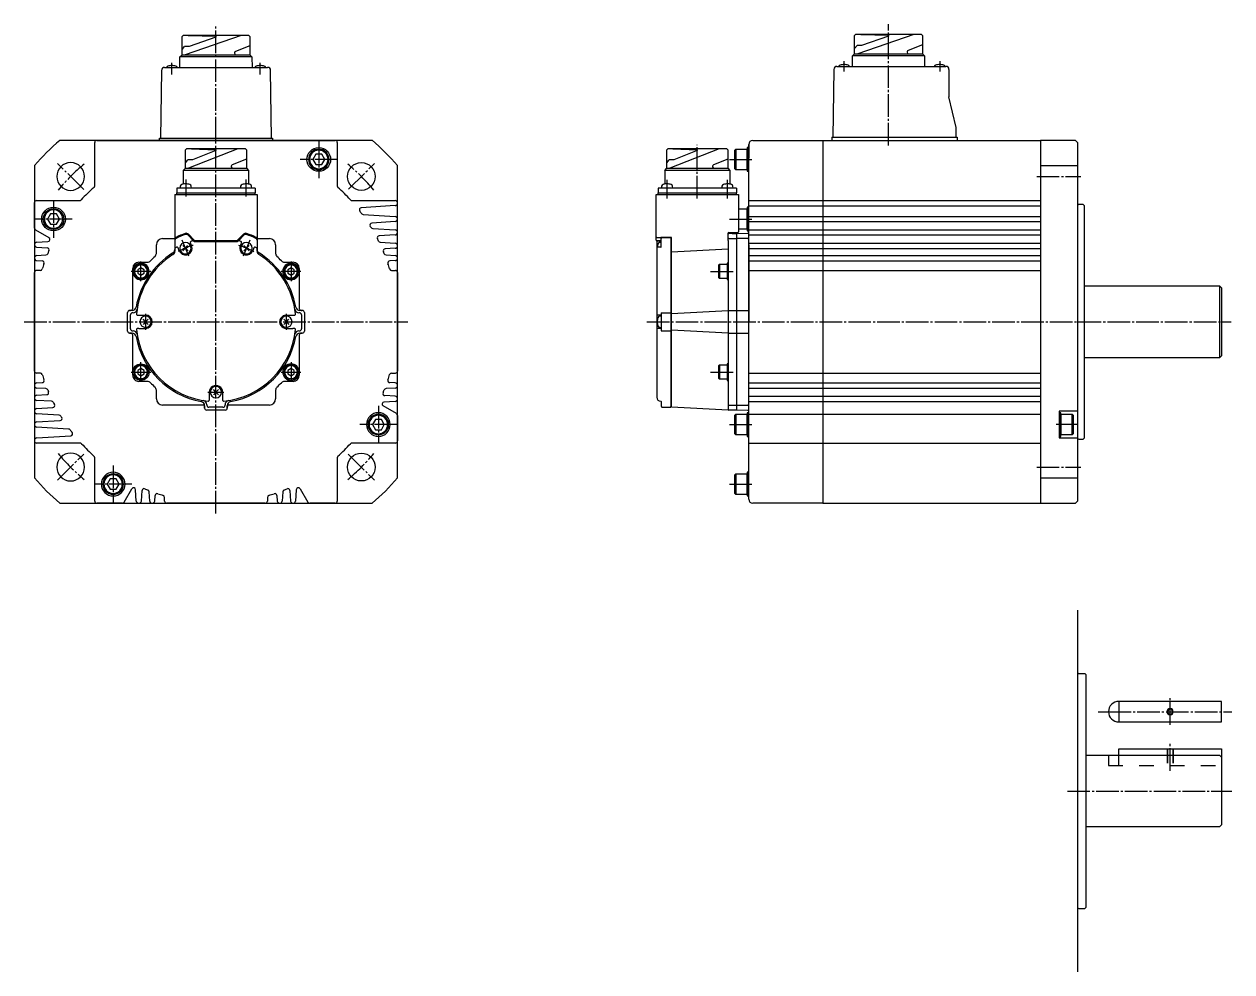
# Model space of a CAD drawing. Extents: x 0 to 920, y 0 to 461.
# Drawn here: x 0 to 587, y 0 to 461 of the extents above; entities that cross this region are included whole.
import ezdxf

# ---------------------------------------------------------------- set-up
doc = ezdxf.new("R2010")
doc.units = 0
doc.header["$MEASUREMENT"] = 0
doc.linetypes.add('DASH_CENTER', pattern=[14, 11, -1, 1, -1])
doc.linetypes.add('DASHED', pattern=[15, 7, -8])
doc.layers.get('0').update_dxf_attribs({"linetype": 'CONTINUOUS'})

msp = doc.modelspace()

# ---------------------------------------------------------------- linework, layer by layer
at = {"color": 1, "linetype": 'DASH_CENTER'}
for p, q in [((93.3, 223.05), (93.3, 460.7)), ((420.42, 402.15), (420.42, 461.2)), ((71.86, 436.65), (71.86, 442.39)), ((114.86, 436.65), (114.86, 442.39)), ((398.82, 438.15), (398.82, 443.15)), ((445.32, 443.15), (445.32, 438.15)), ((143.3, 404.45), (143.3, 386.25)), ((327.42, 376.35), (327.42, 402.49)), ((152.4, 395.35), (134.2, 395.35)), ((343.12, 395.35), (353.92, 395.35)), ((28.95, 380.69), (16.23, 393.42)), ((157.76, 380.81), (170.37, 393.42)), ((78.62, 385.53), (78.62, 377.27)), ((107.98, 377.27), (107.98, 385.53)), ((312.74, 376.35), (312.74, 385.44)), ((342.1, 376.35), (342.1, 385.44)), ((492.49, 387.06), (514.05, 387.06)), ((14.3, 375.45), (14.3, 357.25)), ((23.4, 366.35), (5.2, 366.35)), ((343.12, 366.35), (353.92, 366.35)), ((80.08, 348.27), (76.82, 356.12)), ((109.78, 356.12), (106.52, 348.27)), ((61.6, 340.85), (52, 340.85)), ((56.8, 336.05), (56.8, 345.65)), ((134.6, 340.85), (125, 340.85)), ((129.8, 345.65), (129.8, 336.05)), ((333.92, 340.85), (345.42, 340.85)), ((59.05, 320.24), (59.05, 312.46)), ((127.55, 312.46), (127.55, 320.24)), ((0, 316.35), (186.6, 316.35)), ((302.9, 316.35), (587.02, 316.35)), ((307.17, 316.35), (311.03, 316.35)), ((56.8, 287.05), (56.8, 296.65)), ((129.8, 296.65), (129.8, 287.05)), ((52, 291.85), (61.6, 291.85)), ((125, 291.85), (134.6, 291.85)), ((333.92, 291.85), (345.42, 291.85)), ((89.41, 282.1), (97.19, 282.1)), ((172.3, 275.45), (172.3, 257.25)), ((181.4, 266.35), (163.2, 266.35)), ((343.12, 266.35), (353.92, 266.35)), ((512.73, 266.35), (501.93, 266.35)), ((16.23, 239.27), (28.95, 252)), ((157.65, 252), (170.37, 239.27)), ((43.3, 246.45), (43.3, 228.25)), ((492.49, 245.64), (514.05, 245.64)), ((52.4, 237.35), (34.2, 237.35)), ((47.85, 237.35), (43.3, 237.35)), ((343.12, 237.35), (353.92, 237.35)), ((557.42, 120.18), (557.42, 133.28)), ((522.42, 126.61), (527.42, 126.61)), ((527.42, 126.61), (587.42, 126.61)), ((557.42, 97.9), (557.42, 111)), ((507.42, 88), (587.42, 88))]:
    msp.add_line(p, q, dxfattribs=at)
at = {"color": 7, "linetype": 'Continuous'}
for p, q in [((76.8, 455.2), (77.3, 455.7)), ((76.8, 446.26), (76.8, 455.2)), ((109.3, 455.7), (77.3, 455.7)), ((109.3, 455.7), (77.31, 455.7)), ((105.63, 455.7), (78.32, 446.26)), ((79.83, 455.7), (93.24, 455.31)), ((93.24, 454.84), (80.24, 450.35)), ((93.24, 455.31), (93.24, 454.84)), ((109.8, 455.2), (109.3, 455.7)), ((109.8, 455.2), (109.8, 446.26)), ((403.93, 455.7), (404.43, 456.2)), ((403.93, 446.76), (403.93, 455.7)), ((436.42, 456.2), (404.43, 456.2)), ((436.42, 456.2), (404.43, 456.2)), ((436.42, 456.2), (404.44, 456.2)), ((432.75, 456.2), (405.45, 446.76)), ((406.95, 456.2), (420.37, 455.81)), ((420.37, 455.34), (407.36, 450.85)), ((420.37, 455.81), (420.37, 455.34)), ((436.92, 455.7), (436.42, 456.2)), ((436.92, 455.7), (436.92, 446.76)), ((76.8, 448.85), (78.06, 450.35)), ((80.24, 450.35), (78.06, 450.35)), ((102.36, 447.24), (102.36, 447.01)), ((109.8, 450.67), (102.84, 447.94)), ((402.93, 445.76), (403.93, 446.76)), ((403.93, 449.35), (405.18, 450.85)), ((403.93, 446.76), (430.23, 446.76)), ((407.36, 450.85), (405.18, 450.85)), ((429.48, 447.75), (429.48, 447.51)), ((436.92, 451.17), (429.96, 448.44)), ((430.23, 446.76), (436.92, 446.76)), ((436.92, 446.76), (437.92, 445.76)), ((436.92, 446.76), (437.92, 445.76)), ((75.77, 440.15), (75.8, 445.26)), ((75.8, 445.26), (76.8, 446.26)), ((110.8, 445.26), (75.8, 445.26)), ((76.8, 446.26), (103.11, 446.26)), ((103.11, 446.26), (109.8, 446.26)), ((109.8, 446.26), (110.8, 445.26)), ((109.8, 446.26), (110.8, 445.26)), ((110.8, 445.26), (110.83, 440.15)), ((395.3, 440.65), (421.82, 440.65)), ((402.9, 440.65), (402.93, 445.76)), ((437.92, 445.76), (402.93, 445.76)), ((421.82, 440.65), (448.32, 440.65)), ((437.92, 445.76), (437.95, 440.65)), ((66.84, 438.67), (66.36, 405.65)), ((68.34, 440.15), (93.36, 440.15)), ((93.36, 440.15), (118.38, 440.15)), ((120.35, 405.65), (119.88, 438.67)), ((393.8, 439.17), (393.33, 406.15)), ((449.82, 439.15), (449.82, 425.85)), ((453.32, 410.85), (449.82, 425.85)), ((65.86, 404.65), (65.86, 405.65)), ((65.86, 405.65), (76.16, 405.65)), ((76.16, 405.65), (110.67, 405.65)), ((110.67, 405.65), (120.86, 405.65)), ((120.86, 405.65), (120.86, 404.65)), ((392.82, 406.15), (453.82, 406.15)), ((392.82, 406.15), (392.82, 404.65)), ((453.32, 406.15), (453.32, 410.85)), ((453.82, 406.15), (453.82, 404.65)), ((169.3, 404.65), (17.3, 404.65)), ((34.3, 382.49), (34.3, 403.65)), ((35.3, 404.65), (151.3, 404.65)), ((65.86, 404.65), (66.36, 404.65)), ((66.5, 404.65), (73.3, 404.65)), ((78.42, 399.99), (78.92, 400.49)), ((78.42, 391.05), (78.42, 399.99)), ((107.67, 400.49), (78.92, 400.49)), ((93.3, 400.49), (78.92, 400.49)), ((104.01, 400.49), (79.95, 391.05)), ((81.45, 400.49), (93.3, 400.1)), ((93.3, 399.63), (81.86, 395.14)), ((107.67, 400.49), (93.3, 400.49)), ((93.3, 400.1), (93.3, 399.63)), ((93.3, 399.63), (93.3, 400.1)), ((107.67, 400.49), (108.17, 399.99)), ((108.17, 399.99), (108.17, 391.05)), ((113.3, 404.65), (120.1, 404.65)), ((120.36, 404.65), (120.86, 404.65)), ((152.3, 403.65), (152.3, 382.49)), ((312.55, 399.99), (313.05, 400.49)), ((312.55, 391.05), (312.55, 399.99)), ((327.42, 400.49), (313.05, 400.49)), ((338.13, 400.49), (314.07, 391.05)), ((315.58, 400.49), (327.42, 400.1)), ((327.42, 399.63), (315.99, 395.14)), ((341.8, 400.49), (327.42, 400.49)), ((327.42, 399.63), (327.42, 400.1)), ((327.42, 400.1), (327.42, 399.63)), ((341.8, 400.49), (342.3, 399.99)), ((342.3, 399.99), (342.3, 391.05)), ((346.12, 400.35), (345.62, 399.85)), ((345.62, 390.85), (345.62, 399.85)), ((346.12, 400.35), (346.12, 390.35)), ((346.12, 400.35), (351.62, 400.35)), ((351.62, 401.1), (351.62, 389.6)), ((352.42, 401.1), (351.62, 401.1)), ((351.62, 395.35), (351.62, 400.35)), ((352.42, 316.35), (352.42, 402.65)), ((352.42, 402.65), (352.42, 396.02)), ((354.42, 404.65), (388.42, 404.65)), ((388.42, 404.65), (388.42, 228.05)), ((388.42, 404.65), (494.42, 404.65)), ((511.42, 404.65), (494.42, 404.65)), ((494.42, 404.65), (494.42, 228.05)), ((512.42, 403.65), (511.42, 404.65)), ((512.42, 403.65), (512.42, 316.35)), ((512.42, 403.65), (512.42, 396.45)), ((78.42, 393.64), (79.68, 395.14)), ((81.86, 395.14), (79.68, 395.14)), ((108.17, 395.46), (101.21, 392.73)), ((141.86, 397.85), (140.41, 395.35)), ((140.41, 395.35), (141.86, 392.85)), ((144.74, 397.85), (141.86, 397.85)), ((146.19, 395.35), (144.74, 397.85)), ((144.74, 392.85), (146.19, 395.35)), ((312.55, 393.64), (313.8, 395.14)), ((315.99, 395.14), (313.8, 395.14)), ((342.3, 395.46), (335.34, 392.73)), ((351.62, 390.35), (351.62, 395.35)), ((5, 392.34), (5, 240.35)), ((77.42, 390.05), (78.42, 391.05)), ((77.42, 390.05), (77.42, 383.33)), ((93.3, 390.05), (77.42, 390.05)), ((78.42, 391.05), (93.3, 391.05)), ((93.3, 391.05), (108.17, 391.05)), ((109.17, 390.05), (93.3, 390.05)), ((100.74, 392.03), (100.74, 391.8)), ((108.17, 391.05), (109.17, 390.05)), ((109.17, 390.05), (109.17, 383.33)), ((141.86, 392.85), (144.74, 392.85)), ((181.6, 240.35), (181.6, 392.34)), ((311.55, 390.05), (312.55, 391.05)), ((311.55, 390.05), (311.55, 383.33)), ((327.42, 390.05), (311.55, 390.05)), ((312.55, 391.05), (327.42, 391.05)), ((327.42, 391.05), (342.3, 391.05)), ((343.3, 390.05), (327.42, 390.05)), ((334.86, 392.04), (334.86, 391.8)), ((342.3, 391.05), (343.3, 390.05)), ((343.3, 390.05), (343.3, 383.33)), ((345.62, 390.85), (346.12, 390.35)), ((351.62, 390.35), (346.12, 390.35)), ((351.62, 389.6), (352.42, 389.6)), ((494.42, 392.34), (512.42, 392.34)), ((75.94, 382.28), (75.87, 381.44)), ((81.37, 381.44), (81.3, 382.28)), ((105.3, 382.28), (105.23, 381.44)), ((110.73, 381.44), (110.66, 382.28)), ((310.07, 382.28), (309.99, 381.44)), ((315.49, 381.44), (315.42, 382.28)), ((339.43, 382.28), (339.35, 381.44)), ((344.85, 381.44), (344.78, 382.28)), ((73.3, 378.35), (73.3, 351.53)), ((73.3, 378.35), (113.3, 378.35)), ((73.3, 378.35), (113.3, 378.35)), ((73.3, 378.35), (113.3, 378.35)), ((74.25, 381.44), (74.25, 379.05)), ((112.35, 381.44), (74.25, 381.44)), ((74.25, 379.05), (112.35, 379.05)), ((74.3, 378.35), (74.3, 379.05)), ((112.3, 378.35), (112.3, 379.05)), ((112.35, 381.44), (112.35, 379.05)), ((113.3, 378.35), (113.3, 351.53)), ((307.42, 378.35), (347.42, 378.35)), ((307.42, 357.62), (307.42, 378.35)), ((308.37, 381.44), (308.37, 379.05)), ((346.47, 381.44), (308.37, 381.44)), ((308.37, 379.05), (346.47, 379.05)), ((308.42, 378.35), (308.42, 379.05)), ((346.42, 378.35), (346.42, 379.05)), ((346.47, 381.44), (346.47, 379.05)), ((347.42, 378.35), (347.42, 360.05)), ((5, 361.92), (5, 374.35)), ((6, 375.35), (26.95, 375.35)), ((159.44, 375.35), (180.52, 375.35)), ((180.52, 372.86), (163.97, 371.85)), ((347.42, 371.35), (351.62, 371.35)), ((352.42, 372.1), (351.62, 372.1)), ((351.62, 372.1), (351.62, 360.6)), ((351.62, 366.35), (351.62, 371.35)), ((352.42, 375.35), (494.42, 375.35)), ((352.42, 372.85), (494.42, 372.85)), ((515.12, 373.5), (512.92, 373.5)), ((515.62, 373), (515.12, 373.5)), ((515.62, 373), (515.62, 368.85)), ((12.86, 368.85), (11.41, 366.35)), ((11.41, 366.35), (12.86, 363.85)), ((15.74, 368.85), (12.86, 368.85)), ((17.19, 366.35), (15.74, 368.85)), ((15.74, 363.85), (17.19, 366.35)), ((164.97, 368.54), (180.52, 367.59)), ((180.52, 365.1), (169.13, 364.41)), ((351.62, 361.35), (351.62, 366.35)), ((352.42, 367.59), (494.42, 367.59)), ((352.42, 365.09), (494.42, 365.09)), ((515.62, 368.85), (515.62, 259.7)), ((5.5, 361.06), (12.03, 357.29)), ((12.86, 363.85), (15.74, 363.85)), ((79.54, 358.61), (82.36, 355.79)), ((79.93, 358.97), (82.76, 356.14)), ((103.84, 356.14), (106.67, 358.97)), ((104.24, 355.79), (107.06, 358.61)), ((169.53, 361.76), (180.52, 361.08)), ((180.52, 358.6), (172.68, 358.12)), ((342.22, 359.35), (342.22, 356.05)), ((342.42, 355.85), (342.42, 359.05)), ((342.72, 359.85), (347.22, 359.85)), ((344.42, 359.38), (342.72, 359.35)), ((344.42, 359.38), (346.42, 359.35)), ((346.42, 359.36), (351.93, 359.45)), ((346.42, 359.36), (346.42, 273.34)), ((351.62, 361.35), (347.42, 361.35)), ((351.62, 360.6), (352.42, 360.6)), ((352.42, 361.09), (494.42, 361.09)), ((352.42, 272.74), (352.42, 359.95)), ((352.42, 358.59), (494.42, 358.59)), ((6.08, 355.09), (11.59, 355.42)), ((6.08, 352.61), (11.18, 352.29)), ((64.3, 349.65), (64.3, 353.85)), ((67.3, 356.85), (73.3, 356.85)), ((73.3, 356.03), (73.3, 350.77)), ((78.45, 352.19), (77.21, 353.43)), ((78.45, 352.19), (79.69, 353.43)), ((81.45, 353.44), (80.87, 354.85)), ((83.42, 355.35), (103.18, 355.35)), ((83.46, 355.85), (103.14, 355.85)), ((105.73, 354.85), (105.15, 353.44)), ((106.91, 353.43), (108.15, 352.19)), ((109.39, 353.43), (108.15, 352.19)), ((113.3, 356.85), (119.3, 356.85)), ((122.3, 353.85), (122.3, 349.65)), ((173.24, 355.03), (180.52, 354.59)), ((307.42, 356.05), (307.42, 357.62)), ((307.62, 357.42), (314.72, 357.42)), ((307.62, 355.85), (309.87, 355.85)), ((307.72, 355.59), (307.72, 352.47)), ((307.72, 352.47), (307.72, 350.67)), ((307.92, 355.79), (309.72, 355.79)), ((309.72, 352.67), (307.92, 352.67)), ((309.92, 354.94), (309.08, 354.87)), ((314.52, 357.42), (309.72, 357.42)), ((309.72, 355.79), (309.72, 355.79)), ((309.72, 352.67), (309.72, 352.67)), ((309.92, 355.99), (309.92, 356.92)), ((309.92, 352.87), (309.92, 355.99)), ((314.52, 357.42), (314.52, 275.15)), ((314.92, 274.75), (314.92, 357.22)), ((342.42, 355.85), (342.42, 273.35)), ((342.72, 356.85), (344.42, 356.88)), ((344.42, 356.88), (346.42, 356.85)), ((351.93, 356.95), (346.42, 356.86)), ((352.42, 354.59), (494.42, 354.59)), ((352.42, 353.85), (352.42, 316.35)), ((6.08, 348.59), (10.59, 348.86)), ((75.45, 350.95), (74.86, 352.36)), ((78.45, 352.19), (77.21, 350.96)), ((78.45, 352.19), (79.69, 350.96)), ((106.91, 350.96), (108.15, 352.19)), ((109.39, 350.96), (108.15, 352.19)), ((111.74, 352.36), (111.15, 350.95)), ((113.3, 350.77), (113.3, 351.84)), ((180.52, 352.1), (175.62, 351.8)), ((176.01, 348.86), (180.52, 348.59)), ((307.72, 350.67), (307.72, 319.8)), ((314.92, 350.41), (342.42, 351.81)), ((352.42, 352.09), (494.42, 352.09)), ((352.42, 348.59), (494.42, 348.59)), ((7.87, 341.35), (6, 341.35)), ((6.08, 346.11), (8.76, 345.94)), ((52.8, 322.85), (52.8, 342.35)), ((56.8, 342.58), (55.3, 341.71)), ((55.3, 341.71), (55.3, 339.98)), ((55.8, 345.35), (59.99, 345.35)), ((58.3, 341.71), (56.8, 342.58)), ((58.3, 339.98), (58.3, 341.71)), ((126.61, 345.35), (130.8, 345.35)), ((129.8, 342.58), (128.3, 341.71)), ((128.3, 341.71), (128.3, 339.98)), ((131.3, 341.71), (129.8, 342.58)), ((131.3, 339.98), (131.3, 341.71)), ((133.8, 342.35), (133.8, 322.85)), ((180.52, 346.1), (177.84, 345.94)), ((178.73, 341.34), (180.6, 341.34)), ((338.27, 344.35), (337.92, 344)), ((337.92, 337.7), (337.92, 344)), ((338.27, 344.35), (341.92, 344.35)), ((338.27, 344.35), (338.27, 337.35)), ((342.42, 344.85), (341.92, 344.85)), ((341.92, 344.85), (341.92, 336.85)), ((352.42, 346.09), (494.42, 346.09)), ((352.42, 341.34), (494.42, 341.34)), ((5, 316.35), (5, 340.35)), ((55.3, 339.98), (56.8, 339.11)), ((56.8, 339.11), (58.3, 339.98)), ((128.3, 339.98), (129.8, 339.11)), ((129.8, 339.11), (131.3, 339.98)), ((181.6, 340.34), (181.6, 316.35)), ((337.92, 337.7), (338.27, 337.35)), ((341.92, 337.35), (338.27, 337.35)), ((341.92, 336.85), (342.42, 336.85)), ((515.62, 333.85), (527.42, 333.85)), ((527.42, 333.85), (581.42, 333.85)), ((582.42, 332.85), (581.42, 333.85)), ((581.42, 333.85), (581.42, 298.85)), ((582.42, 332.85), (582.42, 328.85)), ((582.42, 328.85), (582.42, 316.35)), ((50.3, 311.85), (50.3, 320.85)), ((50.3, 311.85), (50.3, 320.85)), ((50.3, 311.85), (50.3, 320.85)), ((50.3, 311.85), (50.3, 320.85)), ((52.48, 321.85), (51.3, 321.85)), ((51.3, 321.85), (51.8, 321.85)), ((51.7, 312.95), (51.7, 319.75)), ((52.95, 320.75), (52.7, 320.75)), ((55.13, 319.6), (55.85, 319.6)), ((55.85, 319.6), (59.05, 319.6)), ((59.05, 316.35), (57.81, 317.58)), ((59.05, 316.35), (60.29, 317.58)), ((127.55, 316.35), (126.31, 317.58)), ((127.55, 319.6), (130.75, 319.6)), ((127.55, 316.35), (128.79, 317.58)), ((130.75, 319.6), (131.47, 319.6)), ((133.9, 320.75), (133.64, 320.75)), ((135.3, 321.85), (134.12, 321.85)), ((134.8, 321.85), (135.3, 321.85)), ((134.9, 319.75), (134.9, 312.95)), ((136.3, 320.85), (136.3, 311.85)), ((136.3, 320.85), (136.3, 311.85)), ((136.3, 320.85), (136.3, 311.85)), ((136.3, 320.85), (136.3, 311.85)), ((307.72, 319.6), (307.72, 313.1)), ((309.72, 319.6), (307.92, 319.6)), ((309.92, 319.1), (309.08, 319.03)), ((309.72, 319.6), (309.69, 319.6)), ((309.92, 320.75), (314.52, 320.75)), ((309.92, 320.75), (309.92, 311.95)), ((314.92, 320.45), (342.42, 321.85)), ((342.42, 321.85), (346.42, 321.85)), ((346.42, 321.85), (352.42, 321.85)), ((5, 292.35), (5, 316.35)), ((52.7, 311.95), (52.95, 311.95)), ((55.85, 313.1), (55.13, 313.1)), ((55.85, 313.1), (59.05, 313.1)), ((59.05, 316.35), (57.81, 315.11)), ((59.05, 316.35), (60.29, 315.11)), ((127.55, 316.35), (126.31, 315.11)), ((127.55, 316.35), (128.79, 315.11)), ((127.55, 313.1), (130.75, 313.1)), ((131.47, 313.1), (130.75, 313.1)), ((133.64, 311.95), (133.9, 311.95)), ((181.6, 316.35), (181.6, 292.35)), ((307.72, 312.9), (307.72, 279.68)), ((309.69, 313.09), (307.92, 313.1)), ((309.08, 313.68), (309.92, 313.6)), ((309.69, 313.09), (309.72, 313.09)), ((309.92, 311.95), (314.52, 311.95)), ((342.42, 310.85), (314.92, 312.24)), ((352.42, 230.05), (352.42, 316.35)), ((512.42, 316.35), (512.42, 229.05)), ((582.42, 316.35), (582.42, 303.85)), ((51.3, 310.85), (52.48, 310.85)), ((51.8, 310.85), (51.3, 310.85)), ((52.8, 290.35), (52.8, 309.85)), ((133.8, 309.85), (133.8, 290.35)), ((134.12, 310.85), (135.3, 310.85)), ((135.3, 310.85), (134.8, 310.85)), ((342.42, 310.85), (346.42, 310.85)), ((346.42, 310.85), (352.42, 310.85)), ((581.42, 298.85), (582.42, 299.85)), ((582.42, 303.85), (582.42, 299.85)), ((338.27, 295.35), (337.92, 295)), ((337.92, 288.7), (337.92, 295)), ((338.27, 295.35), (338.27, 288.35)), ((338.27, 295.35), (341.92, 295.35)), ((341.92, 295.85), (341.92, 287.85)), ((342.42, 295.85), (341.92, 295.85)), ((527.42, 298.85), (515.62, 298.85)), ((581.42, 298.85), (527.42, 298.85)), ((7.87, 291.35), (6, 291.35)), ((56.8, 293.58), (55.3, 292.71)), ((55.3, 292.71), (55.3, 290.98)), ((55.3, 290.98), (56.8, 290.11)), ((58.3, 292.71), (56.8, 293.58)), ((56.8, 290.11), (58.3, 290.98)), ((58.3, 290.98), (58.3, 292.71)), ((129.8, 293.58), (128.3, 292.71)), ((128.3, 292.71), (128.3, 290.98)), ((128.3, 290.98), (129.8, 290.11)), ((131.3, 292.71), (129.8, 293.58)), ((129.8, 290.11), (131.3, 290.98)), ((131.3, 290.98), (131.3, 292.71)), ((178.73, 291.35), (180.6, 291.35)), ((337.92, 288.7), (338.27, 288.35)), ((341.92, 288.35), (338.27, 288.35)), ((341.92, 287.85), (342.42, 287.85)), ((352.42, 291.35), (494.42, 291.35)), ((6.08, 286.59), (8.76, 286.75)), ((10.59, 283.83), (6.08, 284.11)), ((59.99, 287.35), (55.8, 287.35)), ((64.3, 278.85), (64.3, 283.04)), ((90.05, 282.1), (90.05, 278.18)), ((93.3, 282.1), (92.06, 283.33)), ((93.3, 282.1), (92.06, 280.86)), ((93.3, 282.1), (94.54, 283.33)), ((93.3, 282.1), (94.54, 280.86)), ((96.55, 282.1), (96.55, 278.18)), ((122.3, 283.04), (122.3, 278.85)), ((130.8, 287.35), (126.61, 287.35)), ((180.52, 284.11), (176.01, 283.83)), ((180.52, 286.59), (177.84, 286.75)), ((352.42, 286.6), (494.42, 286.6)), ((352.42, 284.1), (494.42, 284.1)), ((6.08, 280.59), (10.98, 280.89)), ((13.36, 277.66), (6.08, 278.11)), ((180.52, 277.61), (175.01, 277.27)), ((180.52, 280.09), (175.42, 280.4)), ((309.72, 277.68), (309.69, 277.68)), ((309.92, 277.48), (309.92, 275.25)), ((352.42, 280.1), (494.42, 280.1)), ((352.42, 277.6), (494.42, 277.6)), ((6.08, 274.09), (13.92, 274.57)), ((17.07, 270.94), (6.08, 271.61)), ((86.8, 275.85), (67.3, 275.85)), ((87.8, 275.53), (87.8, 274.35)), ((87.8, 274.35), (87.8, 274.85)), ((97.8, 273.35), (88.8, 273.35)), ((93.3, 273.35), (88.8, 273.35)), ((88.9, 276), (88.9, 275.75)), ((96.7, 274.75), (89.9, 274.75)), ((97.8, 273.35), (93.3, 273.35)), ((97.7, 275.75), (97.7, 276)), ((98.8, 274.35), (98.8, 275.53)), ((98.8, 274.85), (98.8, 274.35)), ((119.3, 275.85), (99.8, 275.85)), ((181.1, 271.64), (174.57, 275.4)), ((181.6, 270.77), (181.6, 258.35)), ((310.42, 274.75), (314.52, 274.75)), ((314.52, 274.75), (314.52, 275.15)), ((314.52, 275.15), (314.92, 275.15)), ((314.52, 274.75), (314.52, 275.15)), ((342.42, 273.35), (314.92, 274.75)), ((342.72, 275.84), (344.42, 275.81)), ((344.42, 273.31), (342.72, 273.34)), ((344.42, 275.81), (346.42, 275.85)), ((346.42, 273.35), (344.42, 273.31)), ((346.12, 271.35), (345.62, 270.85)), ((345.62, 261.85), (345.62, 270.85)), ((346.12, 271.35), (351.62, 271.35)), ((346.12, 271.35), (346.12, 261.35)), ((346.42, 275.84), (351.93, 275.74)), ((351.93, 273.24), (346.42, 273.34)), ((352.42, 272.1), (351.62, 272.1)), ((351.62, 272.1), (351.62, 260.6)), ((351.62, 266.35), (351.62, 271.35)), ((352.42, 271.35), (494.42, 271.35)), ((503.42, 272.65), (503.42, 260.05)), ((504.22, 272.1), (503.42, 272.1)), ((512.42, 272.85), (503.62, 272.85)), ((504.22, 260.6), (504.22, 272.1)), ((504.22, 271.35), (509.72, 271.35)), ((504.22, 271.35), (504.22, 266.35)), ((510.22, 270.85), (509.72, 271.35)), ((509.72, 261.35), (509.72, 271.35)), ((510.22, 270.85), (510.22, 261.85)), ((6.08, 267.59), (17.47, 268.29)), ((21.63, 264.16), (6.08, 265.11)), ((170.86, 268.85), (169.41, 266.35)), ((169.41, 266.35), (170.86, 263.85)), ((173.74, 268.85), (170.86, 268.85)), ((175.19, 266.35), (173.74, 268.85)), ((173.74, 263.85), (175.19, 266.35)), ((351.62, 261.35), (351.62, 266.35)), ((504.22, 266.35), (504.22, 261.35)), ((5, 258.59), (5, 258.35)), ((6.17, 259.83), (22.63, 260.84)), ((170.86, 263.85), (173.74, 263.85)), ((345.62, 261.85), (346.12, 261.35)), ((351.62, 261.35), (346.12, 261.35)), ((351.62, 260.6), (352.42, 260.6)), ((503.42, 260.6), (504.22, 260.6)), ((503.62, 259.85), (512.42, 259.85)), ((509.72, 261.35), (504.22, 261.35)), ((509.72, 261.35), (510.22, 261.85)), ((512.92, 259.2), (515.12, 259.2)), ((515.12, 259.2), (515.62, 259.7)), ((27.16, 257.35), (6, 257.35)), ((180.6, 257.35), (159.44, 257.35)), ((352.42, 257.35), (494.42, 257.35)), ((34.3, 229.05), (34.3, 250.21)), ((152.3, 250.21), (152.3, 229.05)), ((346.12, 242.35), (345.62, 241.85)), ((345.62, 232.85), (345.62, 241.85)), ((346.12, 242.35), (346.12, 232.35)), ((346.12, 242.35), (351.62, 242.35)), ((351.62, 243.1), (351.62, 231.6)), ((352.42, 243.1), (351.62, 243.1)), ((351.62, 237.35), (351.62, 242.35)), ((41.86, 239.85), (40.41, 237.35)), ((40.41, 237.35), (41.86, 234.85)), ((44.74, 239.85), (41.86, 239.85)), ((46.19, 237.35), (44.74, 239.85)), ((44.74, 234.85), (46.19, 237.35)), ((48.59, 228.55), (52.36, 235.07)), ((134.24, 235.07), (138.01, 228.55)), ((351.62, 232.35), (351.62, 237.35)), ((494.42, 240.35), (512.42, 240.35)), ((512.42, 236.24), (512.42, 229.05)), ((41.86, 234.85), (44.74, 234.85)), ((54.56, 229.12), (54.22, 234.64)), ((57.04, 229.12), (57.35, 234.23)), ((61.06, 229.12), (60.78, 233.64)), ((63.54, 229.12), (63.71, 231.81)), ((68.3, 229.05), (68.3, 230.92)), ((118.3, 230.92), (118.3, 229.05)), ((122.89, 231.81), (123.06, 229.12)), ((125.82, 233.64), (125.54, 229.12)), ((129.25, 234.23), (129.56, 229.12)), ((132.38, 234.64), (132.04, 229.12)), ((345.62, 232.85), (346.12, 232.35)), ((351.62, 232.35), (346.12, 232.35)), ((351.62, 231.6), (352.42, 231.6)), ((17.3, 228.05), (169.3, 228.05)), ((47.72, 228.05), (35.3, 228.05)), ((117.3, 228.05), (69.3, 228.05)), ((151.3, 228.05), (138.88, 228.05)), ((388.42, 228.05), (354.42, 228.05)), ((388.42, 228.05), (494.42, 228.05)), ((494.42, 228.05), (511.42, 228.05)), ((511.42, 228.05), (512.42, 229.05)), ((512.42, 176), (512.42, 145.65)), ((512.42, 145.65), (512.42, 30.35)), ((512.92, 145.15), (515.92, 145.15)), ((516.42, 144.65), (515.92, 145.15)), ((516.42, 144.65), (516.42, 105.5)), ((532.42, 131.61), (532.42, 121.61)), ((582.42, 131.61), (532.42, 131.61)), ((582.42, 121.61), (582.42, 131.61)), ((532.42, 121.61), (582.42, 121.61)), ((532.42, 108.5), (555.92, 108.5)), ((532.42, 105.5), (532.42, 108.5)), ((555.92, 108.5), (556.17, 108.5)), ((556.17, 108.5), (558.67, 108.5)), ((558.67, 108.5), (558.92, 108.5)), ((558.92, 108.5), (582.42, 108.5)), ((582.42, 108.5), (582.42, 104.29)), ((516.42, 105.5), (527.42, 105.5)), ((516.42, 105.5), (516.42, 70.5)), ((527.42, 105.5), (532.42, 105.5)), ((532.42, 105.5), (581.42, 105.5)), ((581.42, 105.5), (582.42, 104.5)), ((582.42, 104.5), (582.42, 104.29)), ((582.42, 104.29), (582.42, 100.5)), ((582.42, 100.5), (582.42, 71.5)), ((581.42, 70.5), (516.42, 70.5)), ((516.42, 70.5), (516.42, 31.35)), ((582.42, 71.5), (581.42, 70.5)), ((512.42, 30.35), (512.42, 0)), ((512.92, 30.85), (515.92, 30.85)), ((516.42, 31.35), (515.92, 30.85))]:
    msp.add_line(p, q, dxfattribs=at)
at = {"color": 2, "linetype": 'DASHED'}
for p, q in [((555.92, 108.5), (555.92, 100.5)), ((558.92, 108.5), (558.92, 100.5)), ((527.42, 105.5), (527.42, 100.5)), ((527.42, 100.5), (582.42, 100.5)), ((532.42, 100.5), (532.42, 105.5))]:
    msp.add_line(p, q, dxfattribs=at)
at = {"color": 7, "linetype": 'DASHED'}
for p, q in [((556.17, 108.5), (556.17, 100.5)), ((558.67, 108.5), (558.67, 100.5))]:
    msp.add_line(p, q, dxfattribs=at)
at = {"color": 7, "linetype": 'Continuous'}
for centre, major_axis, start_param, end_param in [((103.11, 447.24), (-0.53, 0.53), -0.411514, 0.785398), ((103.11, 447.01), (-0.53, 0.53), 0.785398, 2.356194), ((430.23, 447.75), (-0.53, 0.53), -0.411514, 0.785398), ((430.23, 447.51), (-0.53, 0.53), 0.785398, 2.356194), ((70.18, 439.79), (0.707, 0.707), 1.069137, 1.987996), ((71.86, 434.03), (4.95, 4.95), 0.785398, 1.069137), ((71.86, 434.03), (4.95, 4.95), 0.50166, 0.785398), ((73.54, 439.79), (-0.707, 0.707), 4.29519, 5.214048), ((113.18, 439.79), (0.707, 0.707), 1.069137, 1.987996), ((114.86, 434.03), (4.95, 4.95), 0.785398, 1.069137), ((114.86, 434.03), (4.95, 4.95), 0.50166, 0.785398), ((116.54, 439.79), (-0.707, 0.707), 4.29519, 5.214048), ((395.3, 439.15), (1.06, 1.06), 0.785398, 2.341828), ((397.14, 440.29), (0.707, 0.707), 1.069137, 1.987996), ((398.82, 434.53), (4.95, 4.95), 0.785398, 1.069137), ((398.82, 434.53), (4.95, 4.95), 0.50166, 0.785398), ((400.5, 440.29), (0.707, 0.707), 5.865986, 6.784845), ((443.64, 440.29), (0.707, 0.707), 1.069137, 1.987996), ((445.32, 434.53), (4.95, 4.95), 0.785398, 1.069137), ((445.32, 434.53), (4.95, 4.95), 0.50166, 0.785398), ((447, 440.29), (0.707, 0.707), 5.865986, 6.784845), ((448.32, 439.15), (1.06, 1.06), 5.497787, 7.068583), ((68.34, 438.65), (-1.06, 1.06), -0.785398, 0.771031), ((118.38, 438.65), (-1.06, 1.06), 3.941358, 5.497787), ((93.3, 316.35), (107.77, 44.24), 1.891906, 2.041408), ((35.3, 403.65), (0.707, 0.707), 0.785398, 2.356194), ((143.3, 395.35), (5.64, 1.13), -0.1969226458729343, 6.086262661306651), ((143.3, 395.35), (4.6, 1.95), -0.400666, 5.882519), ((143.3, 395.35), (4.49, 0.34), -0.075599, 6.207586), ((151.3, 403.65), (-0.707, 0.707), 3.926991, 5.497787), ((93.3, 316.35), (102.89, 54.65), 0.222413, 0.371915), ((354.42, 402.65), (1.41, 1.41), 0.785398, 2.356194), ((22.59, 387.06), (-6.62, 1.32), 3.338109, 9.621294), ((164.01, 387.06), (-6.7, 0.79), 3.259068309389803, 9.54225361656939), ((101.49, 392.03), (-0.53, 0.53), -0.411514, 0.785398), ((101.49, 391.8), (-0.53, 0.53), 0.785398, 2.356194), ((335.61, 392.04), (-0.53, 0.53), -0.411514, 0.785398), ((335.61, 391.8), (-0.53, 0.53), 0.785398, 2.356194), ((33.3, 382.49), (0.707, 0.707), 4.663752, 5.497787), ((76.94, 382.2), (0.707, 0.707), 1.069137, 2.268928), ((78.62, 376.44), (4.95, 4.95), 0.956967, 1.069137), ((78.62, 376.44), (-4.95, 4.95), -0.785398, -0.613829), ((78.62, 376.44), (4.95, 4.95), 0.50166, 0.785398), ((80.3, 382.2), (0.707, 0.707), 5.585054, 6.784845), ((106.3, 382.2), (0.707, 0.707), 1.069137, 2.268928), ((107.98, 376.44), (4.95, 4.95), 0.785398, 1.069137), ((107.98, 376.44), (4.95, 4.95), 0.613829, 0.785398), ((107.98, 376.44), (-4.95, 4.95), -1.069137, -0.956967), ((109.66, 382.2), (0.707, 0.707), 5.585054, 6.784845), ((153.3, 382.49), (0.707, 0.707), 2.356194, 3.19023), ((311.06, 382.2), (0.707, 0.707), 1.069137, 2.268928), ((312.74, 376.44), (4.95, 4.95), 0.956953, 1.069137), ((312.74, 376.44), (-4.95, 4.95), -0.785398, -0.613844), ((312.74, 376.44), (4.95, 4.95), 0.50166, 0.785398), ((314.42, 382.2), (0.707, 0.707), 5.585054, 6.784845), ((340.42, 382.2), (-0.707, 0.707), -0.50166, 0.698132), ((342.1, 376.44), (4.95, 4.95), 0.785398, 1.069137), ((342.1, 376.44), (4.95, 4.95), 0.613829, 0.785398), ((342.1, 376.44), (-4.95, 4.95), -1.069137, -0.956967), ((343.78, 382.2), (0.707, 0.707), 5.585054, 6.784845), ((92.15, 315.32), (69.11, 54.96), 1.618198, 1.71731), ((93.3, 316.35), (62.44, 62.44), 6.234548, 6.331822), ((6, 374.35), (0.707, 0.707), 0.785398, 2.356194), ((14.3, 366.35), (5.73, 0.49), -0.0853857521746042, 6.197799555004982), ((14.3, 366.35), (-4.96, 0.64), 3.269740347424325, 9.55292565460391), ((14.3, 366.35), (-3.98, 2.1), 3.627634, 9.910819), ((26.95, 376.35), (-0.707, 0.707), 2.356194, 3.174614), ((159.44, 376.35), (-0.707, 0.707), 1.522159, 2.356194), ((164.03, 370.85), (0.707, 0.707), 0.846485, 3.012749), ((93.3, 316.35), (-62.44, 62.44), 4.565028, 4.583545), ((180.35, 374.11), (-0.886, 0.886), 2.498654, 5.355328), ((512.92, 374), (-0.354, 0.354), 0.785398, 2.356194), ((165.03, 369.54), (0.707, 0.707), 2.994231, 3.865904), ((169.19, 363.41), (0.707, 0.707), 0.846485, 2.911283), ((180.35, 366.34), (0.886, 0.886), 4.06945, 6.926124), ((6, 361.92), (-0.707, 0.707), 0.785398, 1.832596), ((93.3, 316.35), (-32.17, 32.17), -0.451143, -0.34076), ((93.3, 316.35), (42.63, 14.42), 1.579504, 1.690991), ((78.87, 357.91), (1.06, 1.06), 6.283185, 7.402838), ((78.83, 357.9), (-0.707, 0.707), -1.570796, -0.450378), ((107.73, 357.91), (1.06, 1.06), 0.451143, 1.570796), ((107.77, 357.9), (-0.707, 0.707), -1.120419, 0), ((93.3, 316.35), (-42.9, 13.58), 4.572518, 4.684005), ((93.3, 316.35), (-42.89, 15.18), 4.607899, 4.718282), ((93.3, 316.35), (-62.44, 62.44), 4.473479, 4.482079), ((169.59, 362.75), (0.707, 0.707), 2.902683, 3.865904), ((180.35, 359.84), (-0.886, 0.886), 2.498654, 5.355328), ((342.72, 359.35), (-0.354, 0.354), -0.785398, 0.785398), ((342.72, 359.05), (0.212, 0.212), 0.802851, 2.356194), ((347.22, 360.05), (-0.141, 0.141), 2.356194, 3.926991), ((351.92, 359.95), (0.354, 0.354), 3.944444, 5.497787), ((6.25, 353.85), (0.886, 0.886), 0.927857, 3.784532), ((11.53, 356.42), (0.707, 0.707), 3.988077, 6.544985), ((67.3, 353.85), (-2.12, 2.12), -0.785398, 0.785398), ((73.6, 357.69), (0.212, 0.212), 2.356194, 4.371629), ((74.3, 356.03), (0.707, 0.707), 1.231906, 2.356194), ((93.3, 316.35), (36.12, 19.4), 1.563379, 1.580269), ((74.4, 352.17), (-0.354, 0.354), 4.31969, 5.983257), ((78.45, 352.19), (1.94, 1.94), 5.497787, 11.780972), ((81.33, 355.04), (-0.354, 0.354), -0.485379, 1.178097), ((93.3, 316.35), (28.99, 28.99), 1.063809, 1.085418), ((78.45, 352.19), (-2.3, 2.3), 3.926991, 4.31969), ((82.17, 355.29), (0.354, 0.354), 0.10944, 1.063809), ((83.42, 356.85), (-1.06, 1.06), 1.570796, 2.356194), ((83.46, 356.85), (-0.707, 0.707), 1.570796, 2.356194), ((103.14, 356.85), (-0.707, 0.707), 2.356194, 3.141593), ((103.18, 356.85), (1.06, 1.06), 3.926991, 4.602949), ((104.43, 355.29), (-0.354, 0.354), -1.063809, -0.10944), ((93.3, 316.35), (28.99, 28.99), 0.483918, 0.506987), ((108.15, 352.19), (2.3, 2.3), 1.963495, 2.356194), ((108.15, 352.19), (1.94, 1.94), 5.497787, 11.780972), ((105.27, 355.04), (0.354, 0.354), 5.105088, 6.768564), ((112.2, 352.17), (0.354, 0.354), 0.299928, 1.963495), ((93.3, 316.35), (-36.11, 19.42), 4.703584, 4.721992), ((112.3, 356.03), (-0.707, 0.707), 3.926991, 5.05128), ((113, 357.69), (-0.212, 0.212), 1.911557, 3.926991), ((119.3, 353.85), (2.12, 2.12), 5.497787, 7.068583), ((172.75, 357.13), (-0.707, 0.707), -0.724312, 1.259622), ((93.3, 316.35), (-39.91, 78.76), 4.70386, 4.7176), ((173.3, 356.03), (0.707, 0.707), 2.816678, 3.865904), ((180.35, 353.34), (0.886, 0.886), 4.06945, 6.926124), ((307.62, 357.62), (0.141, 0.141), 2.356193, 3.926991), ((307.62, 356.05), (0.141, 0.141), 2.356193, 3.926991), ((307.62, 356.05), (0.141, 0.141), 2.356193, 3.926991), ((307.92, 355.59), (-0.141, 0.141), -0.785176, 0.785398), ((307.92, 352.47), (0.141, 0.141), 0.785398, 2.356194), ((314.92, 352.19), (4.95, 4.95), 2.072456, 2.288409), ((309.16, 353.87), (0.707, 0.707), 0.872665, 2.072456), ((309.72, 355.99), (-0.141, 0.141), 2.356194, 3.926991), ((309.72, 352.87), (0.141, 0.141), 3.926991, 5.497787), ((310.42, 356.92), (-0.354, 0.354), -0.785398, 0.785398), ((314.72, 357.22), (-0.141, 0.141), 3.926991, 5.497787), ((342.42, 356.05), (0.141, 0.141), 2.356194, 3.926991), ((342.72, 356.55), (0.212, 0.212), 0.802851, 2.356194), ((351.92, 357.45), (0.354, 0.354), 3.944444, 5.497787), ((6.25, 347.35), (0.886, 0.886), 0.927857, 3.784532), ((10.53, 349.86), (-0.707, 0.707), 2.417281, 3.542262), ((11.12, 351.3), (-0.707, 0.707), 3.52488, 5.436701), ((93.3, 316.35), (33.73, 81.6), 1.560613, 1.577995), ((93.3, 316.35), (-39.5, 0.15), -1.008149, -0.177816), ((93.3, 316.35), (-38.85, 0.14), -0.99853, -0.094396), ((93.3, 316.35), (30.76, 30.76), 1.534961, 1.606632), ((62.3, 349.65), (-1.41, 1.41), 3.105757, 3.926991), ((71.3, 351.53), (1.41, 1.41), 4.485733, 5.497787), ((71.3, 350.77), (1.41, 1.41), 4.495713, 5.497787), ((73.8, 351.84), (0.354, 0.354), 1.287759, 2.356194), ((78.45, 352.19), (-2.3, 2.3), 1.178097, 3.926991), ((108.15, 352.19), (-2.3, 2.3), 0.785398, 3.534292), ((112.8, 351.84), (-0.354, 0.354), 3.926991, 4.995427), ((115.3, 351.53), (1.41, 1.41), 2.356194, 3.368248), ((115.3, 350.77), (1.41, 1.41), 2.356194, 3.358269), ((93.3, 316.35), (38.8, 1.9), 0.049098, 0.953233), ((93.3, 316.35), (-39.49, 0.68), 3.340441, 4.170774), ((124.3, 349.65), (-1.41, 1.41), 0.785398, 1.606632), ((93.3, 316.35), (-30.76, 30.76), 4.676553, 4.748225), ((175.68, 350.81), (0.707, 0.707), 0.846485, 2.752365), ((93.3, 316.35), (-33.57, 81.67), 4.707074, 4.718533), ((176.07, 349.86), (-0.707, 0.707), 1.170109, 2.295108), ((180.35, 347.34), (0.886, 0.886), 4.06945, 6.926124), ((6, 340.35), (0.707, 0.707), 0.785398, 2.356194), ((7.87, 342.35), (-0.707, 0.707), 2.356194, 3.631559), ((8.7, 344.94), (0.707, 0.707), 5.171814, 7.007497), ((93.3, 316.35), (28.43, 83.6), 1.572595, 1.603136), ((55.8, 342.35), (-2.12, 2.12), -0.785398, 0.785398), ((56.8, 340.85), (3.77, 1.34), -0.34159, 5.941595), ((56.8, 340.85), (3.17, 1.49), -0.440598, 5.842587), ((56.8, 340.85), (2.23, 2.23), 5.497787, 11.780972), ((59.99, 347.35), (1.41, 1.41), 3.926991, 4.748225), ((126.61, 347.35), (1.41, 1.41), 3.105757, 3.926991), ((129.8, 340.85), (3.87, 1), -0.251833, 6.031352), ((129.8, 340.85), (2.47, 2.47), 5.497787, 11.780972), ((129.8, 340.85), (2.23, 2.23), 5.497787, 11.780972), ((130.8, 342.35), (2.12, 2.12), 5.497787, 7.068583), ((177.9, 344.94), (-0.707, 0.707), -0.724312, 1.111355), ((93.3, 316.35), (-27.84, 83.8), 4.687082, 4.717623), ((178.73, 342.34), (-0.707, 0.707), 1.080814, 2.356194), ((180.6, 340.34), (-0.707, 0.707), 3.926991, 5.497787), ((52.48, 323.85), (1.41, 1.41), 3.926991, 5.316066), ((134.12, 323.85), (1.41, 1.41), 2.537916, 3.926991), ((51.3, 320.85), (0.707, 0.707), 0.785398, 2.356194), ((51.3, 320.85), (-0.707, 0.707), -0.785415, 0.785398), ((51.3, 320.85), (0.707, 0.707), 0.785398, 2.356194), ((52.7, 319.75), (0.707, 0.707), 0.785398, 2.356194), ((51.8, 322.85), (0.707, 0.707), 3.926974, 5.497787), ((52.95, 322.75), (1.41, 1.41), 3.926991, 5.340468), ((55.13, 320.1), (0.354, 0.354), 2.258254, 3.926991), ((59.05, 316.35), (-1.94, 1.94), 3.926991, 10.210176), ((59.05, 316.35), (2.3, 2.3), 3.926991, 7.068583), ((127.55, 316.35), (2.3, 2.3), 0.785398, 3.926991), ((127.55, 316.35), (-1.94, 1.94), 3.926991, 10.210176), ((131.47, 320.1), (-0.354, 0.354), 2.356194, 4.024931), ((133.64, 322.75), (-1.41, 1.41), 0.942717, 2.356194), ((134.8, 322.85), (0.707, 0.707), 2.356194, 3.927008), ((133.9, 319.75), (-0.707, 0.707), 3.926991, 5.497787), ((135.3, 320.85), (-0.707, 0.707), 3.926991, 5.497787), ((135.3, 320.85), (-0.707, 0.707), 3.926991, 5.497787), ((135.3, 320.85), (-0.707, 0.707), 3.926991, 5.497804), ((307.92, 319.8), (-0.141, 0.141), 0.785398, 2.355856), ((314.92, 316.35), (-4.95, 4.95), 0.50166, 0.785398), ((309.16, 318.03), (0.707, 0.707), 0.872665, 2.072456), ((309.72, 319.4), (0.141, 0.141), 5.497787, 7.068583), ((51.3, 311.85), (-0.707, 0.707), 0.785398, 2.356194), ((51.3, 311.85), (0.707, 0.707), 2.356194, 3.926974), ((51.3, 311.85), (-0.707, 0.707), 0.785398, 2.356194), ((52.7, 312.95), (-0.707, 0.707), 0.785398, 2.356194), ((52.95, 309.95), (1.41, 1.41), 5.655106, 7.068583), ((55.13, 312.6), (0.354, 0.354), 0.785398, 2.454135), ((93.3, 316.35), (-38.84, 0.82), 0.119142, 1.494028), ((93.3, 316.35), (38.85, 0.4), -1.48326, -0.108314), ((131.47, 312.6), (0.354, 0.354), 5.399847, 7.068583), ((133.64, 309.95), (1.41, 1.41), 0.785398, 2.198876), ((133.9, 312.95), (0.707, 0.707), 3.926991, 5.497787), ((135.3, 311.85), (0.707, 0.707), 3.926991, 5.497787), ((135.3, 311.85), (0.707, 0.707), 3.926991, 5.497787), ((135.3, 311.85), (0.707, 0.707), 3.927008, 5.497787), ((307.92, 312.9), (-0.141, 0.141), -0.787547, 0.785398), ((314.92, 316.35), (-4.95, 4.95), 0.785398, 1.069137), ((309.16, 314.67), (0.707, 0.707), 2.639933, 3.839724), ((309.72, 313.29), (-0.141, 0.141), 2.356194, 3.926991), ((51.8, 309.85), (-0.707, 0.707), 3.926991, 5.49777), ((52.48, 308.85), (1.41, 1.41), 5.679509, 7.068583), ((93.3, 316.35), (39.49, 1.03), 3.297361, 4.504687), ((93.3, 316.35), (39.43, 2.33), -1.448795, -0.240711), ((134.12, 308.85), (-1.41, 1.41), -0.785398, 0.603677), ((134.8, 309.85), (-0.707, 0.707), -0.785381, 0.785398), ((56.8, 291.85), (-3.77, 1.33), 3.480214256408793, 9.76339956358838), ((56.8, 291.85), (-3.44, 0.67), 3.33417, 9.617355), ((56.8, 291.85), (-2.23, 2.23), 3.926991, 10.210176), ((129.8, 291.85), (-3.67, 1.59), 3.550485, 9.83367), ((129.8, 291.85), (-2.47, 2.47), 3.926991, 10.210176), ((129.8, 291.85), (-2.23, 2.23), 3.926991, 10.210176), ((6, 292.35), (-0.707, 0.707), 0.785398, 2.356194), ((7.87, 290.35), (0.707, 0.707), 5.793203, 7.068583), ((8.7, 287.75), (-0.707, 0.707), 2.417281, 4.252948), ((93.3, 316.35), (-62.44, 62.44), 1.080814, 1.111355), ((55.8, 290.35), (2.12, 2.12), 2.356194, 3.926991), ((130.8, 290.35), (2.12, 2.12), 3.926991, 5.497787), ((177.9, 287.75), (-0.707, 0.707), 0.459425, 2.295108), ((93.3, 316.35), (62.44, 62.44), 5.171814, 5.202355), ((178.73, 290.35), (-0.707, 0.707), -0.785398, 0.489966), ((180.6, 292.35), (0.707, 0.707), 3.926991, 5.497787), ((6.25, 285.35), (-0.886, 0.886), -0.642939, 2.213735), ((10.53, 282.83), (0.707, 0.707), 5.882498, 7.007497), ((10.92, 281.89), (-0.707, 0.707), 2.417281, 4.323161), ((93.3, 316.35), (-62.44, 62.44), 1.170109, 1.181568), ((59.99, 285.35), (1.41, 1.41), 6.24735, 7.068583), ((93.3, 316.35), (-30.76, 30.76), 1.534961, 1.606632), ((62.3, 283.04), (-1.41, 1.41), 3.926991, 4.748225), ((93.3, 282.1), (2.3, 2.3), 5.497787, 8.63938), ((93.3, 282.1), (1.94, 1.94), 5.497787, 11.780972), ((124.3, 283.04), (1.41, 1.41), 1.534961, 2.356194), ((93.3, 316.35), (-30.76, 30.76), 3.105757, 3.177428), ((126.61, 285.35), (1.41, 1.41), 0.785398, 1.606632), ((93.3, 316.35), (-62.44, 62.44), 3.52488, 3.542262), ((176.07, 282.83), (-0.707, 0.707), -0.724312, 0.400669), ((180.35, 285.35), (-0.886, 0.886), 2.498654, 5.355328), ((6.25, 279.35), (-0.886, 0.886), -0.642939, 2.213735), ((13.3, 276.66), (0.707, 0.707), 5.95827, 7.007497), ((93.3, 316.35), (-39.9, 78.77), 1.562458, 1.576199), ((67.3, 278.85), (-2.12, 2.12), 0.785398, 2.356194), ((85.8, 275.53), (-1.41, 1.41), 3.926991, 5.316038), ((86.9, 276), (1.41, 1.41), 5.497787, 6.911236), ((89.55, 278.18), (-0.354, 0.354), 2.258225, 3.926991), ((97.05, 278.18), (-0.354, 0.354), 0.785398, 2.454105), ((99.7, 276), (-1.41, 1.41), -0.628051, 0.785398), ((100.8, 275.53), (1.41, 1.41), 0.980971, 2.356194), ((119.3, 278.85), (2.12, 2.12), 3.926991, 5.497787), ((175.07, 276.27), (0.707, 0.707), 0.846485, 3.403392), ((175.48, 281.4), (0.707, 0.707), 1.954083, 3.865904), ((180.35, 278.85), (-0.886, 0.886), 2.498654, 5.355328), ((309.72, 279.68), (1.41, 1.41), 2.356194, 3.907761), ((309.72, 277.48), (0.141, 0.141), 5.497787, 7.068583), ((342.72, 276.14), (0.212, 0.212), 2.356194, 3.909538), ((6.25, 272.85), (-0.886, 0.886), -0.642939, 2.213735), ((13.85, 275.57), (0.707, 0.707), 3.988077, 5.972011), ((17.01, 269.94), (0.707, 0.707), 6.044276, 7.007497), ((93.3, 316.35), (-46.28, 75.2), 1.565567, 1.574166), ((86.8, 274.85), (-0.707, 0.707), 3.926991, 5.497787), ((88.8, 274.35), (-0.707, 0.707), 0.785398, 2.356194), ((88.8, 274.35), (-0.707, 0.707), 0.785398, 2.356194), ((88.8, 274.35), (0.707, 0.707), 2.356194, 3.926991), ((89.9, 275.75), (-0.707, 0.707), 0.785398, 2.356194), ((96.7, 275.75), (0.707, 0.707), 3.926991, 5.497787), ((97.8, 274.35), (0.707, 0.707), 3.926991, 5.497787), ((97.8, 274.35), (-0.707, 0.707), 2.356194, 3.926991), ((97.8, 274.35), (0.707, 0.707), 3.926991, 5.497787), ((99.8, 274.85), (0.707, 0.707), 0.785398, 2.356194), ((172.3, 266.35), (5.71, 0.71), -0.123185, 6.16), ((172.3, 266.35), (4.6, 1.95), -0.400666, 5.882519), ((172.3, 266.35), (4.49, 0.34), -0.075599, 6.207586), ((180.6, 270.77), (-0.707, 0.707), 3.926991, 4.974188), ((310.42, 275.25), (0.354, 0.354), 2.356194, 3.926991), ((342.72, 273.64), (0.212, 0.212), 2.356194, 3.909538), ((351.92, 275.24), (-0.354, 0.354), 3.926991, 5.480334), ((351.92, 272.74), (0.354, 0.354), 5.497787, 7.05113), ((503.62, 272.65), (0.141, 0.141), 0.785398, 2.356194), ((6.25, 266.35), (-0.886, 0.886), -0.642939, 2.213735), ((17.41, 269.28), (0.707, 0.707), 3.988077, 6.052876), ((6.25, 258.59), (-0.884, 0.884), -0.724312, 0.785398), ((21.57, 263.16), (0.707, 0.707), 6.135824, 7.007497), ((93.3, 316.35), (-53.32, 70.38), 1.560472, 1.57899), ((22.57, 261.84), (0.707, 0.707), 3.988077, 6.154342), ((503.62, 260.05), (-0.141, 0.141), 0.785398, 2.356194), ((512.92, 258.7), (-0.354, 0.354), -0.785398, 0.785398), ((6, 258.35), (-0.707, 0.707), 0.785398, 2.356194), ((27.16, 256.35), (0.707, 0.707), 6.234548, 7.068583), ((93.3, 316.35), (73.39, 49.1), 3.288697, 3.385971), ((93.3, 316.35), (62.44, 62.44), 4.663752, 4.761026), ((159.44, 256.35), (0.707, 0.707), 0.785398, 1.619433), ((180.6, 258.35), (0.707, 0.707), 3.926991, 5.497787), ((22.59, 245.64), (-6.62, 1.32), 3.338109, 9.621294), ((33.3, 250.21), (-0.707, 0.707), 3.926991, 4.761026), ((153.3, 250.21), (0.707, 0.707), 1.522159, 2.356194), ((164.01, 245.64), (-6.7, 0.79), 3.259068309389803, 9.54225361656939), ((43.3, 237.35), (5.71, 0.71), -0.123185, 6.16), ((43.3, 237.35), (4.6, 1.95), -0.400666, 5.882519), ((43.3, 237.35), (4.49, 0.34), -0.075599, 6.207586), ((93.3, 316.35), (-116.39, 4.97), 0.753327, 0.902829), ((53.22, 234.57), (-0.707, 0.707), 3.988077, 6.544985), ((58.35, 234.17), (0.707, 0.707), 0.383287, 2.295108), ((93.3, 316.35), (33.88, 81.54), 3.133292, 3.150674), ((93.3, 316.35), (81.61, 33.71), 4.705386, 4.722768), ((128.25, 234.17), (0.707, 0.707), 5.558874, 7.470694), ((133.38, 234.57), (0.707, 0.707), 6.021386, 8.578293), ((93.3, 316.35), (-104.37, 51.76), 2.741871, 2.891375), ((55.8, 229.3), (-0.886, 0.886), 0.927857, 3.784532), ((59.78, 233.57), (-0.707, 0.707), 3.988077, 5.113058), ((62.3, 229.3), (-0.886, 0.886), 0.927857, 3.784532), ((64.7, 231.75), (0.707, 0.707), 0.459425, 2.295108), ((93.3, 316.35), (-84.12, 26.85), 1.553757, 1.584299), ((67.3, 230.92), (-0.707, 0.707), 3.926991, 5.202355), ((119.3, 230.92), (0.707, 0.707), 1.08083, 2.356194), ((93.3, 316.35), (-27.23, 84), 3.123542, 3.154083), ((121.9, 231.75), (0.707, 0.707), 5.558874, 7.394557), ((124.3, 229.3), (-0.886, 0.886), 0.927857, 3.784532), ((126.81, 233.57), (-0.707, 0.707), -0.400669, 0.724312), ((130.8, 229.3), (0.886, 0.886), 2.498654, 5.355328), ((354.42, 230.05), (-1.41, 1.41), 0.785398, 2.356194), ((35.3, 229.05), (-0.707, 0.707), 0.785398, 2.356194), ((47.72, 229.05), (0.707, 0.707), 3.926991, 4.974188), ((69.3, 229.05), (-0.707, 0.707), 0.785398, 2.356194), ((117.3, 229.05), (0.707, 0.707), 3.926991, 5.497787), ((138.88, 229.05), (-0.707, 0.707), 1.308997, 2.356194), ((151.3, 229.05), (0.707, 0.707), 3.926991, 5.497787), ((512.92, 145.65), (0.354, 0.354), 2.356194, 3.926991), ((532.42, 126.61), (-3.54, 3.54), -0.785398, 0.785398), ((532.42, 126.61), (-3.54, 3.54), 0.785398, 2.356194), ((557.42, 126.61), (-0.884, 0.884), 3.926991, 10.210176), ((512.92, 30.35), (-0.354, 0.354), -0.785398, 0.785398)]:
    msp.add_ellipse(centre, major_axis=major_axis, ratio=1, start_param=start_param, end_param=end_param, dxfattribs=at)
at = {"color": 1, "linetype": 'DASH_CENTER'}
for major_axis, start_param, end_param in [((87.74, 47.98), 1.765763, 1.945824), ((89.36, 44.89), 0.22979, 0.409851), ((-27.44, 27.44), -0.495955, -0.289402), ((-38.62, 3.69), 4.311619, 4.518171), ((96.59, 25.89), 3.575111, 3.755172), ((-88.46, 46.63), 2.751315, 2.931376)]:
    msp.add_ellipse((93.3, 316.35), major_axis=major_axis, ratio=1, start_param=start_param, end_param=end_param, dxfattribs=at)
at = {"color": 2, "linetype": 'Continuous'}
msp.add_ellipse((557.42, 126.61), major_axis=(-1.06, 1.06), ratio=1, start_param=3.926991, end_param=10.210176, dxfattribs=at)

doc.saveas('drawing.dxf')
